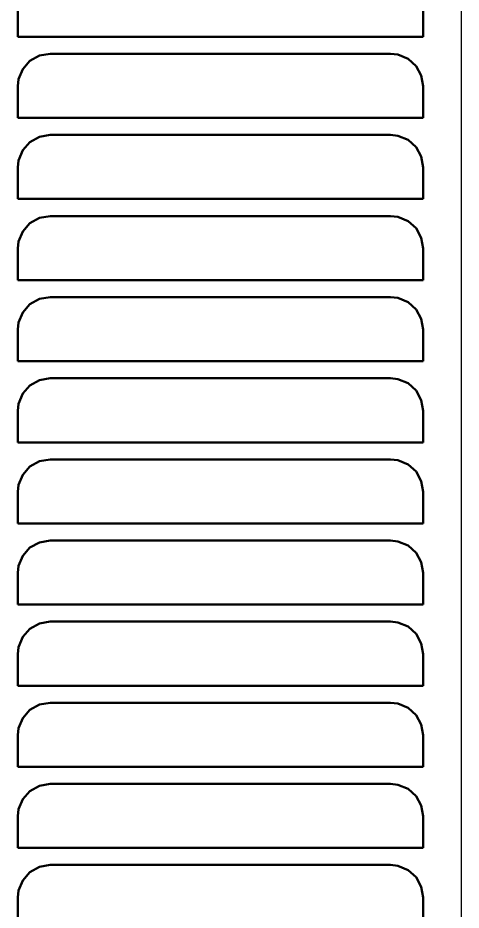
# Model space of a CAD drawing. Header units: inches. Extents: x -0.3 to 35.5, y 0 to 41.5.
# Drawn here: x 29.02 to 31.75, y 25.8 to 31.3 of the extents above; entities that cross this region are included whole.
import ezdxf

# ---------------------------------------------------------------- set-up
doc = ezdxf.new("R2010")
doc.units = ezdxf.units.IN
doc.header["$MEASUREMENT"] = 0
doc.layers.add('AM_0', color=7, linetype='Continuous', lineweight=50)
doc.layers.add('AM_4', color=3, linetype='Continuous', lineweight=25)

msp = doc.modelspace()

# ---------------------------------------------------------------- linework, layer by layer
at = {"layer": 'AM_0'}
for p, q in [((29.016, 31.381), (29.016, 31.186)), ((31.516, 31.186), (31.516, 31.381)), ((29.016, 31.186), (31.516, 31.186)), ((31.316, 31.081), (29.216, 31.081)), ((29.016, 30.881), (29.016, 30.686)), ((31.516, 30.686), (31.516, 30.881)), ((29.016, 30.686), (31.516, 30.686)), ((31.316, 30.581), (29.216, 30.581)), ((29.016, 30.381), (29.016, 30.186)), ((31.516, 30.186), (31.516, 30.381)), ((29.016, 30.186), (31.516, 30.186)), ((31.316, 30.081), (29.216, 30.081)), ((29.016, 29.881), (29.016, 29.686)), ((31.516, 29.686), (31.516, 29.881)), ((29.016, 29.686), (31.516, 29.686)), ((31.316, 29.581), (29.216, 29.581)), ((29.016, 29.381), (29.016, 29.186)), ((31.516, 29.186), (31.516, 29.381)), ((29.016, 29.186), (31.516, 29.186)), ((31.316, 29.081), (29.216, 29.081)), ((29.016, 28.881), (29.016, 28.686)), ((31.516, 28.686), (31.516, 28.881)), ((29.016, 28.686), (31.516, 28.686)), ((31.316, 28.581), (29.216, 28.581)), ((29.016, 28.381), (29.016, 28.186)), ((31.516, 28.186), (31.516, 28.381)), ((29.016, 28.186), (31.516, 28.186)), ((31.316, 28.081), (29.216, 28.081)), ((29.016, 27.881), (29.016, 27.686)), ((31.516, 27.686), (31.516, 27.881)), ((29.016, 27.686), (31.516, 27.686)), ((31.316, 27.581), (29.216, 27.581)), ((29.016, 27.381), (29.016, 27.186)), ((31.516, 27.186), (31.516, 27.381)), ((29.016, 27.186), (31.516, 27.186)), ((31.316, 27.081), (29.216, 27.081)), ((29.016, 26.881), (29.016, 26.686)), ((31.516, 26.686), (31.516, 26.881)), ((29.016, 26.686), (31.516, 26.686)), ((31.316, 26.581), (29.216, 26.581)), ((29.016, 26.381), (29.016, 26.186)), ((31.516, 26.186), (31.516, 26.381)), ((29.016, 26.186), (31.516, 26.186)), ((31.316, 26.081), (29.216, 26.081)), ((29.016, 25.881), (29.016, 25.686)), ((31.516, 25.686), (31.516, 25.881))]:
    msp.add_line(p, q, dxfattribs=at)
for points in [[(29.216, 31.081), (29.1496, 31.0696), (29.0906, 31.0368), (29.046, 30.9863), (29.0207, 30.924), (29.016, 30.881)], [(31.516, 30.881), (31.5048, 30.9469), (31.4727, 31.0053), (31.4231, 31.0499), (31.3612, 31.0758), (31.316, 31.081)], [(29.216, 30.581), (29.1496, 30.5696), (29.0906, 30.5368), (29.046, 30.4863), (29.0207, 30.424), (29.016, 30.381)], [(31.516, 30.381), (31.5048, 30.4469), (31.4727, 30.5053), (31.4231, 30.5499), (31.3612, 30.5758), (31.316, 30.581)], [(29.216, 30.081), (29.1496, 30.0696), (29.0906, 30.0368), (29.046, 29.9863), (29.0207, 29.924), (29.016, 29.881)], [(31.516, 29.881), (31.5048, 29.9469), (31.4727, 30.0053), (31.4231, 30.0499), (31.3612, 30.0758), (31.316, 30.081)], [(29.216, 29.581), (29.1496, 29.5696), (29.0906, 29.5368), (29.046, 29.4863), (29.0207, 29.424), (29.016, 29.381)], [(31.516, 29.381), (31.5048, 29.4469), (31.4727, 29.5053), (31.4231, 29.5499), (31.3612, 29.5758), (31.316, 29.581)], [(29.216, 29.081), (29.1496, 29.0696), (29.0906, 29.0368), (29.046, 28.9863), (29.0207, 28.924), (29.016, 28.881)], [(31.516, 28.881), (31.5048, 28.9469), (31.4727, 29.0053), (31.4231, 29.0499), (31.3612, 29.0758), (31.316, 29.081)], [(29.216, 28.581), (29.1496, 28.5696), (29.0906, 28.5368), (29.046, 28.4863), (29.0207, 28.424), (29.016, 28.381)], [(31.516, 28.381), (31.5048, 28.4469), (31.4727, 28.5053), (31.4231, 28.5499), (31.3612, 28.5758), (31.316, 28.581)], [(29.216, 28.081), (29.1496, 28.0696), (29.0906, 28.0368), (29.046, 27.9863), (29.0207, 27.924), (29.016, 27.881)], [(31.516, 27.881), (31.5048, 27.9469), (31.4727, 28.0053), (31.4231, 28.0499), (31.3612, 28.0758), (31.316, 28.081)], [(29.216, 27.581), (29.1496, 27.5696), (29.0906, 27.5368), (29.046, 27.4863), (29.0207, 27.424), (29.016, 27.381)], [(31.516, 27.381), (31.5048, 27.4469), (31.4727, 27.5053), (31.4231, 27.5499), (31.3612, 27.5758), (31.316, 27.581)], [(29.216, 27.081), (29.1496, 27.0696), (29.0906, 27.0368), (29.046, 26.9863), (29.0207, 26.924), (29.016, 26.881)], [(31.516, 26.881), (31.5048, 26.9469), (31.4727, 27.0053), (31.4231, 27.0499), (31.3612, 27.0758), (31.316, 27.081)], [(29.216, 26.581), (29.1496, 26.5696), (29.0906, 26.5368), (29.046, 26.4863), (29.0207, 26.424), (29.016, 26.381)], [(31.516, 26.381), (31.5048, 26.4469), (31.4727, 26.5053), (31.4231, 26.5499), (31.3612, 26.5758), (31.316, 26.581)], [(29.216, 26.081), (29.1496, 26.0696), (29.0906, 26.0368), (29.046, 25.9863), (29.0207, 25.924), (29.016, 25.881)], [(31.516, 25.881), (31.5048, 25.9469), (31.4727, 26.0053), (31.4231, 26.0499), (31.3612, 26.0758), (31.316, 26.081)]]:
    msp.add_lwpolyline(points, dxfattribs=at)
at = {"layer": 'AM_4'}
msp.add_line((31.7511, 41.5), (31.7511, 1.625), dxfattribs=at)

doc.saveas('drawing.dxf')
